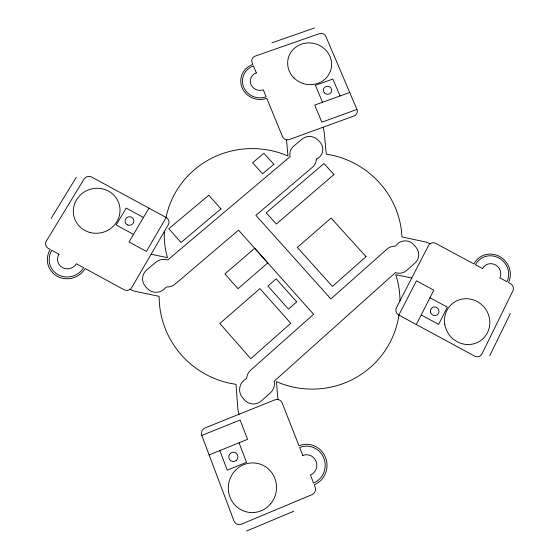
<?xml version="1.0" encoding="UTF-8"?>
<svg xmlns="http://www.w3.org/2000/svg" width="559" height="559" viewBox="0 0 559 559"><rect width="100%" height="100%" fill="white"/><g stroke="black" fill="none" stroke-linecap="round" stroke-linejoin="round"><path stroke-width="0.84" d="M164.388 231.44L164.262 234.473A88.56 86.631 8.9 0 0 166.694 254.89L167.49 257.65L151.133 254.226M398.93 315.115L398.413 318.469A89.405 88.147 36.9 0 1 279.165 382.782L276.446 381.58L277.921 399.538L277.516 399.461M166.1 217.451L166.778 214.174A88.56 86.631 8.9 0 1 285.369 154.899L287.962 156.038L286.522 139.736L286.914 139.813M489.747 355.685L510.388 313.41M416.308 324.52L433.805 290.163L416.462 280.807L398.84 315.066L474.717 356.146A5.597 5.345 55.8 0 0 481.97 353.931L512.903 290.848A5.492 5.206 48.4 0 0 510.402 283.567L508.48 282.533A19.698 18.706 46.4 0 0 499.571 256.469A19.698 18.706 46.4 0 0 473.969 263.96L435.72 243.389A5.436 5.213 40.8 0 0 428.55 245.457L396.457 307.653A5.527 5.359 48.8 0 0 398.84 315.066M166.191 217.5A5.527 5.352 -9.2 0 1 168.266 224.781L131.728 287.585A5.646 5.485 -23.6 0 1 124.049 289.758L85.15 268.516A20.431 19.572 -23.2 0 1 57.284 276.307A20.431 19.572 -23.2 0 1 50.24 249.454L48.305 248.399A5.674 5.408 -22.2 0 1 46.369 240.985L84.06 179.083A5.548 5.283 -13.1 0 1 91.634 177.049L166.191 217.5L146.409 251.417L129.038 241.963L148.953 208.144M51.169 218.359L76.255 177.308M430.157 243.626L429.515 243.598A19.642 18.901 41.6 0 0 424.148 241.635L401.984 236.946L401.439 230.539A88.203 86.065 24.7 0 0 332.633 155.318L326.274 154.109L324.206 132.581A19.188 18.342 16.5 0 0 322.878 127.312M129.926 289.485L130.603 289.513A20.208 19.642 -20 0 0 136.13 291.546L159.14 296.34L159.385 303.027A89.664 88.846 4.8 0 0 229.302 383.153L236.024 384.368L237.813 408.315A20.62 20.327 -80.9 0 0 239.133 414.226M246.54 531.05L293.741 511.24M209.136 454.942L247.553 439.339L240.132 419.998L201.799 435.44L233.941 520.869A5.995 5.779 -77.6 0 0 241.439 524.167L311.978 494.659A5.89 5.702 89.7 0 0 315.122 486.987L314.27 484.8A21.018 20.438 88.7 0 0 325.52 457.479A21.018 20.438 88.7 0 0 298.974 445.796L282.218 403.039A5.716 5.632 -88.8 0 0 274.909 399.839L205.111 427.901A5.828 5.702 -66.4 0 0 201.799 435.44M356.942 109.438A5.29 5.017 21.1 0 1 354.106 115.937L289.373 139.519A5.338 5.108 14.2 0 1 282.449 136.515L266.783 98.342A19.076 18.049 10.3 0 1 242.054 87.679A19.076 18.049 10.3 0 1 252.864 64.432L252.095 62.559A5.276 4.968 10.1 0 1 255.086 56.166L319.196 33.715A5.22 4.884 15.9 0 1 325.96 36.635L356.942 109.438L321.865 122.19L314.71 105.092L349.724 92.466M271.94 42.819L314.542 27.95M411.745 278.026L395.723 274.658L396.617 277.39A89.405 88.147 36.9 0 1 399.937 297.814L399.951 300.882M429.941 297.751L447.333 307.143L438.654 324.367L421.2 314.927M143.453 217.479L126.194 208.116L116.174 224.977L133.489 234.396M340.033 95.959L332.878 79.057L315.395 85.31L322.522 102.276M239.049 442.791L246.505 462.286L227.261 470.168L219.848 450.589M316.31 159.14L316.31 159.608A11.362 10.914 17.3 0 1 312.586 167.099L255.91 215.348L330.872 298.96L387.149 248.993A11.564 11.173 39.2 0 1 395.318 246.246L395.954 245.674A11.543 11.131 39.3 0 1 414.17 245.094L416.001 247.281A11.55 11.138 39.8 0 1 415.155 262.835L406.679 270.444A11.578 11.187 40.2 0 1 396.261 272.862L395.43 272.596L274.189 381.21L274.357 382.104A12.032 11.914 -84 0 1 270.465 392.753L261.346 400.936A12.081 11.949 -78.5 0 1 244.262 399.706L242.361 397.414A12.074 11.942 -77.4 0 1 245.813 379.065L246.645 378.443A12.012 11.914 -81.6 0 1 250.67 370.184L313.613 314.291L238.532 230.147L175.163 284.091A11.844 11.578 -17.3 0 1 166.54 286.949L165.695 287.501A11.886 11.599 -19.9 0 1 147.359 288.549L145.536 286.571A11.886 11.592 -19.7 0 1 146.744 269.934L155.947 262.185A11.844 11.557 -16.9 0 1 166.82 259.746L167.672 260.012L290.1 156.674L289.939 155.856A11.355 10.907 16.6 0 1 293.601 146.248L302.174 139.03A11.334 10.859 17.5 0 1 317.715 139.827L319.545 141.644A11.334 10.866 17.9 0 1 316.855 158.903L316.31 159.14M290.764 323.298L250.767 358.703L219.834 323.486L259.942 288.591L290.764 323.298M366.068 256.637L332.409 286.432L297.346 247.399L331.117 218.08L366.068 256.637M296.647 301.853L288.43 309.092L267.915 286.026L276.146 278.85L296.647 301.853M267.775 262.933L238.001 288.703L224.9 273.903L254.715 248.294L267.775 262.933M334.009 174.548L276.342 224.012L266.245 212.776L323.975 163.549L334.009 174.548M220.959 208.849L181.011 242.508L168.811 228.687L208.807 195.231L220.959 208.849M273.854 164.283L262.576 173.786L252.598 162.732L263.883 153.278L273.854 164.283M482.585 268.599L475.499 264.784A17.951 17.043 46.4 0 1 498.831 257.958A17.951 17.043 46.4 0 1 506.95 281.708L499.844 277.886A9.852 9.349 46.4 0 0 495.4 264.84A9.852 9.349 46.4 0 0 482.585 268.599M58.961 254.212L51.791 250.299A18.615 17.832 -23.2 0 0 58.213 274.762A18.615 17.832 -23.2 0 0 83.598 267.67L76.415 263.75A10.216 9.789 -23.2 0 1 62.489 267.621A10.216 9.789 -23.2 0 1 58.961 254.212M256.329 72.873L253.479 65.927A17.378 16.442 10.4 0 0 243.633 87.113A17.378 16.442 10.4 0 0 266.161 96.826L263.289 89.824A9.538 9.021 10.4 0 1 250.935 84.493A9.538 9.021 10.4 0 1 256.329 72.873M302.782 455.501L299.652 447.514A19.153 18.622 88.7 0 1 323.843 458.163A19.153 18.622 88.7 0 1 313.585 483.06L310.427 475.003A10.509 10.216 88.7 0 0 316.066 461.336A10.509 10.216 88.7 0 0 302.782 455.501M430.423 311.908A4.423 4.262 49.9 0 0 437.515 314.633A4.423 4.262 49.9 0 0 436.083 307.177A4.423 4.262 49.9 0 0 430.423 311.908M444.768 324.241A23.303 22.283 51.9 0 0 481.446 340.026A23.303 22.283 51.9 0 0 475.269 300.595A23.303 22.283 51.9 0 0 444.768 324.241M236.387 460.33A4.689 4.57 -74.7 0 0 234.773 452.413A4.689 4.57 -74.7 0 0 228.855 457.891A4.689 4.57 -74.7 0 0 236.387 460.33M270.584 503.89A24.855 24.1 -79.6 0 0 257.112 463.334A24.855 24.1 -79.6 0 0 229.588 496.008A24.855 24.1 -79.6 0 0 270.584 503.89M324.479 92.899A4.22 3.99 17.8 0 0 331.564 91.564A4.22 3.99 17.8 0 0 326.617 86.324A4.22 3.99 17.8 0 0 324.479 92.899M294.02 78.001A22.067 20.774 15.3 0 0 330.83 69.875A22.067 20.774 15.3 0 0 304.026 43.441A22.067 20.774 15.3 0 0 294.02 78.001M127.885 225.06A4.444 4.283 -13.4 0 0 133.825 220.246A4.444 4.283 -13.4 0 0 126.634 217.744A4.444 4.283 -13.4 0 0 127.885 225.06M89.594 232.369A23.429 22.437 -15.3 0 0 119.5 205.481A23.429 22.437 -15.3 0 0 80.95 194.476A23.429 22.437 -15.3 0 0 89.594 232.369"/></g></svg>
